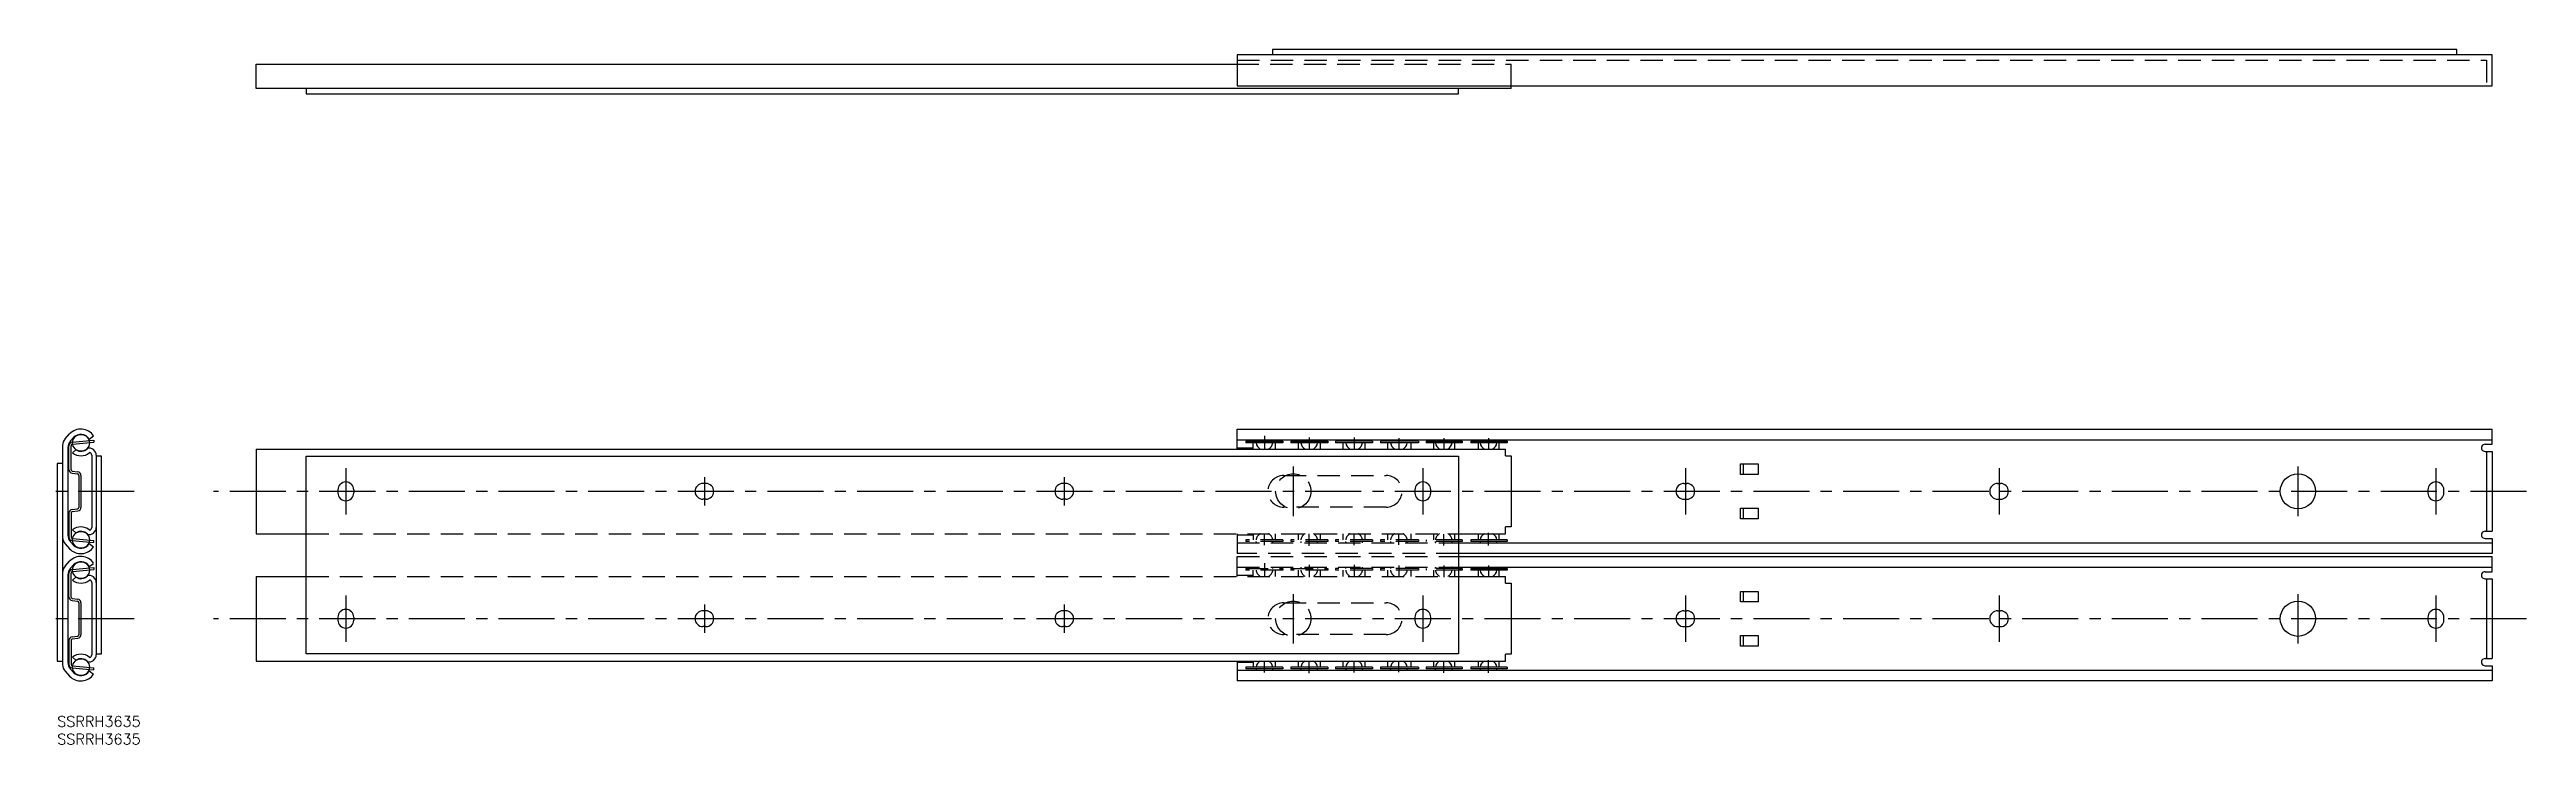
# Model space of a CAD drawing. Extents: x -2 to 700, y -8 to 189.
import ezdxf

# ---------------------------------------------------------------- set-up
doc = ezdxf.new("R2010")
doc.units = 0
doc.header["$LTSCALE"] = 0.5
doc.linetypes.add('CENTER', pattern=[50.8, 31.75, -6.35, 6.35, -6.35])
doc.linetypes.add('DASHED', pattern=[19.05, 12.7, -6.35])
for name, color, linetype in [('MSM_CENTER', 1, 'CENTER'), ('MSM_CONTINUOUS', 7, 'CONTINUOUS'), ('MSM_DASHED', 4, 'DASHED'), ('MSM_PART_NUMBER', 7, 'CONTINUOUS')]:
    doc.layers.add(name, color=color, linetype=linetype)
doc.styles.get("Standard").update_dxf_attribs({"font": 'txt.shx', "height": 3, "bigfont": 'bigfont.shx'})

# ---------------------------------------------------------------- blocks, each defined once
blk = doc.blocks.new('*U10')
at = {"layer": 'MSM_PART_NUMBER'}
blk.add_text('SSRRH3635', height=3, dxfattribs=at).set_placement((0, -3))
blk = doc.blocks.new('*U11')
at = {"layer": 'MSM_PART_NUMBER'}
blk.add_text('SSRRH3635', height=3, dxfattribs=at).set_placement((0, -8))

msp = doc.modelspace()

# ---------------------------------------------------------------- linework, layer by layer
at = {"layer": 'MSM_CENTER'}
for p, q in [((342.11, 79.45), (342.11, 75.49)), ((354.81, 78.98), (354.81, 75.49)), ((367.51, 78.98), (367.51, 75.49)), ((380.21, 78.82), (380.21, 75.49)), ((392.91, 78.82), (392.91, 75.49)), ((405.61, 78.82), (405.61, 75.49)), ((81.79, 70.31), (81.79, 57.19)), ((350.29, 70.75), (350.29, 56.75)), ((386.99, 70.31), (386.99, 57.19)), ((461.39, 70.31), (461.39, 57.19)), ((550.29, 70.31), (550.29, 57.19)), ((634.99, 70.75), (634.99, 56.75)), ((674.09, 70.31), (674.09, 57.19)), ((21.82, 63.75), (-2.18, 63.75)), ((699.75, 63.75), (44.25, 63.75)), ((183.39, 67.75), (183.39, 59.75)), ((285.39, 67.75), (285.39, 59.75)), ((342.11, 48.5), (342.11, 51.66)), ((354.81, 48.34), (354.81, 51.71)), ((367.51, 48.5), (367.51, 51.71)), ((380.21, 48.58), (380.21, 51.66)), ((392.91, 48.42), (392.91, 51.65)), ((405.61, 48.42), (405.61, 51.99)), ((342.11, 43.36), (342.11, 39.39)), ((354.81, 42.89), (354.81, 39.39)), ((367.51, 42.89), (367.51, 39.39)), ((380.21, 42.73), (380.21, 39.39)), ((392.91, 42.73), (392.91, 39.39)), ((405.61, 42.73), (405.61, 39.39)), ((81.79, 34.21), (81.79, 21.09)), ((183.39, 31.65), (183.39, 23.65)), ((285.39, 31.65), (285.39, 23.65)), ((350.29, 34.65), (350.29, 20.65)), ((386.99, 34.21), (386.99, 21.09)), ((461.39, 34.21), (461.39, 21.09)), ((550.29, 34.21), (550.29, 21.09)), ((634.99, 34.65), (634.99, 20.65)), ((674.09, 34.21), (674.09, 21.09)), ((21.82, 27.65), (-2.18, 27.65)), ((699.75, 27.65), (44.25, 27.65)), ((342.11, 12.4), (342.11, 15.56)), ((354.81, 12.25), (354.81, 15.62)), ((367.51, 12.4), (367.51, 15.62)), ((380.21, 12.48), (380.21, 15.56)), ((392.91, 12.33), (392.91, 15.56)), ((405.61, 12.33), (405.61, 15.89))]:
    msp.add_line(p, q, dxfattribs=at)
at = {"layer": 'MSM_CONTINUOUS'}
for p, q in [((56.39, 177.93), (56.39, 184.8)), ((56.39, 184.8), (334.19, 184.8)), ((689.99, 187.48), (334.39, 187.48)), ((334.39, 187.48), (334.39, 178.72)), ((679.99, 188.98), (344.39, 188.98)), ((344.39, 188.98), (344.39, 187.48)), ((679.99, 187.48), (679.99, 188.98)), ((689.99, 178.72), (689.99, 187.48)), ((411.99, 177.93), (56.39, 177.93)), ((70.59, 177.93), (70.59, 176.43)), ((70.59, 176.43), (397.14, 176.43)), ((334.39, 178.72), (689.99, 178.72)), ((397.14, 176.43), (397.14, 177.93)), ((411.99, 177.93), (411.99, 178.72)), ((2.24, 78.65), (3.51, 80.02)), ((3.77, 78.05), (4.63, 78.98)), ((4.24, 77.68), (10.27, 78.24)), ((4.29, 77.08), (10.33, 77.65)), ((9.06, 78.55), (10.3, 79.44)), ((10.33, 78.25), (10.33, 77.65)), ((334.39, 81.4), (689.99, 81.4)), ((334.39, 75.75), (334.39, 81.4)), ((334.39, 78.33), (689.99, 78.33)), ((336.86, 77.97), (347.36, 77.97)), ((336.86, 77.97), (336.86, 77.47)), ((347.36, 77.47), (336.86, 77.47)), ((338.89, 75.75), (338.89, 77.47)), ((345.28, 75.75), (345.28, 77.47)), ((347.36, 77.97), (347.36, 77.47)), ((349.56, 77.97), (360.06, 77.97)), ((349.56, 77.97), (349.56, 77.47)), ((360.06, 77.47), (349.56, 77.47)), ((351.63, 77.47), (351.63, 75.75)), ((357.98, 75.75), (357.98, 77.47)), ((360.06, 77.97), (360.06, 77.47)), ((372.76, 77.97), (362.26, 77.97)), ((362.26, 77.97), (362.26, 77.47)), ((372.76, 77.47), (362.26, 77.47)), ((364.33, 77.47), (364.33, 75.75)), ((370.68, 75.75), (370.68, 77.47)), ((372.76, 77.97), (372.76, 77.47)), ((385.74, 77.97), (374.96, 77.97)), ((374.96, 77.97), (374.96, 77.47)), ((385.74, 77.47), (374.96, 77.47)), ((377.03, 77.47), (377.03, 75.75)), ((383.66, 75.75), (383.66, 77.47)), ((385.74, 77.97), (385.74, 77.47)), ((387.94, 77.97), (398.16, 77.97)), ((387.94, 77.97), (387.94, 77.47)), ((398.16, 77.47), (387.94, 77.47)), ((390.01, 77.47), (390.01, 75.75)), ((396.08, 75.75), (396.08, 77.47)), ((398.16, 77.97), (398.16, 77.47)), ((400.64, 77.97), (410.86, 77.97)), ((400.64, 77.97), (400.64, 77.47)), ((410.86, 77.47), (400.64, 77.47)), ((402.71, 77.47), (402.71, 75.75)), ((408.5, 77.47), (408.5, 75.75)), ((410.86, 77.97), (410.86, 77.47)), ((689.99, 77.08), (689.99, 81.4)), ((1.5, 71.66), (0, 71.66)), ((0, 71.66), (0, 15.66)), ((1.5, 76.75), (1.5, 14.65)), ((3.02, 76.15), (3.02, 51.34)), ((3.33, 69.89), (3.33, 76.68)), ((3.93, 69.89), (3.93, 76.68)), ((4.34, 74.7), (5.31, 75.55)), ((9.78, 73.99), (9.78, 53.5)), ((11.05, 73.99), (11.05, 17.7)), ((12.55, 73.7), (11.05, 73.7)), ((12.55, 17.7), (12.55, 73.7)), ((56.39, 75.75), (410.44, 75.75)), ((56.39, 75.75), (56.39, 51.75)), ((70.59, 17.7), (70.59, 73.7)), ((70.59, 73.7), (397.14, 73.7)), ((334.39, 76.08), (338.89, 76.08)), ((397.14, 73.7), (397.14, 17.7)), ((410.44, 73.78), (410.44, 75.75)), ((410.44, 73.78), (411.99, 73.78)), ((411.99, 73.78), (411.99, 53.72)), ((476.99, 71.5), (481.99, 71.5)), ((476.99, 68.5), (476.99, 71.5)), ((477.74, 71.5), (477.74, 68.5)), ((481.99, 71.5), (481.99, 68.5)), ((688.05, 77.08), (689.99, 77.08)), ((688.05, 75.08), (689.99, 75.08)), ((688.44, 75.08), (688.44, 52.42)), ((689.99, 75.08), (689.99, 52.42)), ((1.5, 63.75), (1.5, 53.5)), ((4.19, 68.9), (5.79, 68.68)), ((4.27, 69.5), (5.87, 69.27)), ((6.13, 68.28), (6.13, 59.21)), ((6.73, 68.28), (6.73, 59.21)), ((11.05, 63.75), (11.05, 53.5)), ((79.54, 64.15), (79.54, 63.35)), ((84.04, 64.15), (84.04, 63.35)), ((183.79, 66), (182.99, 66)), ((285.79, 66), (284.99, 66)), ((384.74, 64.15), (384.74, 63.35)), ((389.24, 63.35), (389.24, 64.15)), ((460.99, 66), (461.79, 66)), ((481.99, 68.5), (476.99, 68.5)), ((549.89, 66), (550.69, 66)), ((671.84, 64.15), (671.84, 63.35)), ((676.34, 63.35), (676.34, 64.15)), ((3.33, 57.6), (3.33, 50.81)), ((3.93, 57.6), (3.93, 50.81)), ((4.19, 58.59), (5.79, 58.82)), ((4.27, 58), (5.87, 58.22)), ((183.79, 61.5), (182.99, 61.5)), ((285.79, 61.5), (284.99, 61.5)), ((460.99, 61.5), (461.79, 61.5)), ((476.99, 59), (481.99, 59)), ((476.99, 56), (476.99, 59)), ((477.74, 59), (477.74, 56)), ((481.99, 59), (481.99, 56)), ((549.89, 61.5), (550.69, 61.5)), ((3.77, 49.45), (4.63, 48.51)), ((4.24, 49.82), (10.27, 49.25)), ((4.29, 50.41), (10.33, 49.85)), ((4.34, 52.8), (5.31, 51.95)), ((10.33, 49.25), (10.33, 49.85)), ((56.39, 51.75), (70.59, 51.75)), ((397.14, 51.75), (410.44, 51.75)), ((398.16, 50.03), (397.14, 50.03)), ((398.16, 49.53), (397.14, 49.53)), ((397.14, 49.16), (689.99, 49.16)), ((398.16, 50.03), (398.16, 49.53)), ((410.86, 49.53), (400.63, 49.53)), ((400.64, 50.03), (400.64, 49.53)), ((410.86, 50.03), (400.64, 50.03)), ((402.71, 51.75), (402.71, 50.03)), ((408.5, 51.75), (408.5, 50.03)), ((410.44, 51.75), (410.44, 53.72)), ((411.99, 53.72), (410.44, 53.72)), ((410.86, 50.03), (410.86, 49.53)), ((481.99, 56), (476.99, 56)), ((688.05, 52.42), (689.99, 52.42)), ((688.05, 50.42), (689.99, 50.42)), ((689.99, 50.42), (689.99, 46.1)), ((2.24, 48.85), (3.51, 47.48)), ((2.24, 42.55), (3.51, 43.92)), ((3.77, 41.96), (4.63, 42.89)), ((4.24, 41.58), (10.27, 42.15)), ((9.06, 48.95), (10.3, 48.06)), ((9.06, 42.45), (10.3, 43.34)), ((10.33, 42.16), (10.33, 41.55)), ((689.99, 46.1), (397.14, 46.1)), ((397.14, 45.3), (689.99, 45.3)), ((397.14, 42.24), (689.99, 42.24)), ((689.99, 40.98), (689.99, 45.3)), ((3.02, 40.06), (3.02, 15.25)), ((3.33, 33.8), (3.33, 40.59)), ((3.93, 33.8), (3.93, 40.59)), ((4.29, 40.99), (10.33, 41.55)), ((4.34, 38.6), (5.31, 39.45)), ((9.78, 37.9), (9.78, 17.41)), ((56.39, 39.65), (70.59, 39.65)), ((56.39, 39.65), (56.39, 15.66)), ((398.16, 41.38), (397.12, 41.38)), ((397.14, 41.88), (398.16, 41.88)), ((397.14, 39.65), (410.44, 39.65)), ((398.16, 41.88), (398.16, 41.38)), ((400.64, 41.88), (410.86, 41.88)), ((400.64, 41.88), (400.64, 41.38)), ((410.86, 41.38), (400.64, 41.38)), ((402.71, 41.38), (402.71, 39.65)), ((408.5, 41.38), (408.5, 39.65)), ((410.44, 37.68), (410.44, 39.65)), ((410.44, 37.68), (411.99, 37.68)), ((410.86, 41.88), (410.86, 41.38)), ((411.99, 37.68), (411.99, 17.63)), ((476.99, 35.4), (481.99, 35.4)), ((476.99, 32.4), (476.99, 35.4)), ((477.74, 35.4), (477.74, 32.4)), ((481.99, 35.4), (481.99, 32.4)), ((688.05, 40.98), (689.99, 40.98)), ((688.05, 38.98), (689.99, 38.98)), ((688.44, 38.98), (688.44, 16.33)), ((689.99, 38.98), (689.99, 16.33)), ((4.19, 32.81), (5.79, 32.58)), ((4.27, 33.4), (5.87, 33.18)), ((6.13, 32.19), (6.13, 23.12)), ((6.73, 32.19), (6.73, 23.12)), ((183.79, 29.9), (182.99, 29.9)), ((285.79, 29.9), (284.99, 29.9)), ((460.99, 29.9), (461.79, 29.9)), ((481.99, 32.4), (476.99, 32.4)), ((549.89, 29.9), (550.69, 29.9)), ((1.5, 27.65), (1.5, 17.41)), ((3.33, 21.51), (3.33, 14.72)), ((3.93, 21.51), (3.93, 14.72)), ((4.19, 22.5), (5.79, 22.72)), ((4.27, 21.9), (5.87, 22.13)), ((11.05, 27.65), (11.05, 17.41)), ((79.54, 28.05), (79.54, 27.25)), ((84.04, 28.05), (84.04, 27.25)), ((183.79, 25.4), (182.99, 25.4)), ((285.79, 25.4), (284.99, 25.4)), ((384.74, 28.05), (384.74, 27.25)), ((389.24, 27.25), (389.24, 28.05)), ((460.99, 25.4), (461.79, 25.4)), ((476.99, 22.9), (481.99, 22.9)), ((476.99, 19.9), (476.99, 22.9)), ((477.74, 22.9), (477.74, 19.9)), ((481.99, 22.9), (481.99, 19.9)), ((549.89, 25.4), (550.69, 25.4)), ((671.84, 28.05), (671.84, 27.25)), ((676.34, 27.25), (676.34, 28.05)), ((0, 15.66), (1.5, 15.66)), ((4.29, 14.32), (10.33, 13.75)), ((4.34, 16.7), (5.31, 15.85)), ((11.05, 17.7), (12.55, 17.7)), ((56.39, 15.66), (410.44, 15.66)), ((397.14, 17.7), (70.59, 17.7)), ((334.39, 15.66), (334.39, 10)), ((334.39, 15.33), (338.89, 15.33)), ((338.89, 15.66), (338.89, 13.93)), ((345.28, 13.93), (345.28, 15.66)), ((351.63, 15.66), (351.63, 13.93)), ((357.98, 13.93), (357.98, 15.66)), ((364.33, 15.66), (364.33, 13.93)), ((370.68, 13.93), (370.68, 15.66)), ((377.03, 15.66), (377.03, 13.93)), ((383.66, 13.93), (383.66, 15.66)), ((390.01, 15.66), (390.01, 13.93)), ((396.08, 13.93), (396.08, 15.66)), ((402.71, 15.66), (402.71, 13.93)), ((408.5, 15.66), (408.5, 13.93)), ((410.44, 15.66), (410.44, 17.63)), ((411.99, 17.63), (410.44, 17.63)), ((481.99, 19.9), (476.99, 19.9)), ((688.05, 16.33), (689.99, 16.33)), ((688.05, 14.33), (689.99, 14.33)), ((689.99, 14.33), (689.99, 10)), ((2.24, 12.75), (3.51, 11.38)), ((3.77, 13.35), (4.63, 12.42)), ((4.24, 13.72), (10.27, 13.16)), ((9.06, 12.85), (10.3, 11.96)), ((10.33, 13.15), (10.33, 13.75)), ((334.39, 13.07), (689.99, 13.07)), ((689.99, 10), (334.39, 10)), ((336.86, 13.93), (336.86, 13.43)), ((347.36, 13.93), (336.86, 13.93)), ((347.36, 13.43), (336.86, 13.43)), ((347.36, 13.93), (347.36, 13.43)), ((349.56, 13.93), (349.56, 13.43)), ((360.06, 13.93), (349.56, 13.93)), ((360.06, 13.43), (349.56, 13.43)), ((360.06, 13.93), (360.06, 13.43)), ((362.26, 13.93), (362.26, 13.43)), ((372.76, 13.93), (362.26, 13.93)), ((372.76, 13.43), (362.26, 13.43)), ((372.76, 13.93), (372.76, 13.43)), ((374.96, 13.93), (374.96, 13.43)), ((385.74, 13.93), (374.96, 13.93)), ((385.74, 13.43), (374.96, 13.43)), ((385.74, 13.93), (385.74, 13.43)), ((398.16, 13.43), (387.93, 13.43)), ((387.94, 13.93), (387.94, 13.43)), ((398.16, 13.93), (387.94, 13.93)), ((398.16, 13.93), (398.16, 13.43)), ((410.86, 13.43), (400.63, 13.43)), ((400.64, 13.93), (400.64, 13.43)), ((410.86, 13.93), (400.64, 13.93)), ((410.86, 13.93), (410.86, 13.43))]:
    msp.add_line(p, q, dxfattribs=at)
for centre, radius in [((6.73, 77.5), 2.38), ((634.99, 63.75), 5), ((6.73, 50), 2.38), ((6.73, 41.4), 2.38), ((634.99, 27.65), 5), ((6.73, 13.91), 2.38)]:
    msp.add_circle(centre, radius, dxfattribs=at)
for centre, radius, start, end in [((4.29, 76.75), 2.79, 137.2012, 179.9998), ((5.81, 76.15), 2.79, 137.19641, 180.00469), ((4.33, 76.68), 1, 95.3513, 179.9995), ((6.68, 77.08), 4.32, 33.07207, 137.1988), ((6.68, 77.08), 2.8, 31.64973, 137.2015), ((342.11, 77.84), 2.4, 168.2886, 176.95356), ((342.11, 77.84), 2.4, 188.92769, 240.85383), ((342.11, 77.84), 2.4, 299.14617, 351.07231), ((342.11, 77.84), 2.4, 3.04644, 11.7114), ((354.81, 77.84), 2.4, 168.2886, 176.95356), ((354.81, 77.84), 2.4, 188.92769, 240.85383), ((354.81, 77.84), 2.4, 299.14617, 351.07231), ((354.81, 77.84), 2.4, 3.04644, 11.7114), ((367.51, 77.84), 2.4, 168.2886, 176.95356), ((367.51, 77.84), 2.4, 188.92769, 240.85383), ((367.51, 77.84), 2.4, 299.14617, 351.07231), ((367.51, 77.84), 2.4, 3.04644, 11.7114), ((380.21, 77.84), 2.4, 168.2886, 176.95356), ((380.21, 77.84), 2.4, 188.92769, 240.85383), ((380.21, 77.84), 2.4, 299.14617, 351.07231), ((380.21, 77.84), 2.4, 3.04644, 11.7114), ((392.91, 77.84), 2.4, 168.2886, 176.95356), ((392.91, 77.84), 2.4, 188.92769, 240.85383), ((392.91, 77.84), 2.4, 299.14617, 351.07231), ((392.91, 77.84), 2.4, 3.04644, 11.7114), ((405.61, 77.84), 2.4, 168.2886, 176.95356), ((405.61, 77.84), 2.4, 188.92769, 240.85383), ((405.61, 77.84), 2.4, 299.14617, 351.07231), ((405.61, 77.84), 2.4, 3.04644, 11.7114), ((4.33, 76.68), 0.4, 95.3574, 179.9987), ((6.73, 77.5), 3.68, 229.50217, 310.91789), ((6.73, 77.5), 2.41, 233.9299, 319.4979), ((9.05, 73.99), 2, 0, 104.10787), ((9.05, 73.99), 0.73, 0.01475, 82.89588), ((687.99, 76.08), 1, 86.12185, 273.87815), ((4.33, 69.89), 1, 180, 261.874), ((4.33, 69.89), 0.4, 179.9987, 261.8926), ((5.73, 68.28), 0.4, 0.0013, 81.893), ((5.73, 68.28), 1, 0, 81.8732), ((81.79, 64.15), 2.25, 0, 180), ((81.79, 63.35), 2.25, 180, 0), ((182.99, 63.75), 2.25, 90, 270), ((183.79, 63.75), 2.25, 270, 90), ((284.99, 63.75), 2.25, 90, 270), ((285.79, 63.75), 2.25, 270, 90), ((386.99, 64.15), 2.25, 0, 180), ((386.99, 63.35), 2.25, 180, 0), ((460.99, 63.75), 2.25, 90, 270), ((461.79, 63.75), 2.25, 270, 90), ((549.89, 63.75), 2.25, 90, 270), ((550.69, 63.75), 2.25, 270, 90), ((674.09, 64.15), 2.25, 0, 180), ((674.09, 63.35), 2.25, 180, 0), ((4.33, 57.6), 1, 98.126, 179.9995), ((4.33, 57.6), 0.4, 98.1052, 179.9987), ((5.73, 59.21), 0.4, 278.1054, 0.0013), ((5.73, 59.21), 1, 278.1263, 0.0005), ((4.29, 50.74), 2.79, 180, 222.8005), ((5.81, 51.34), 2.79, 180, 222.8006), ((4.33, 50.81), 1, 180, 264.6491), ((4.33, 50.81), 0.4, 179.9987, 264.6401), ((6.73, 50), 3.68, 49.08109, 130.4979), ((6.73, 50), 2.41, 40.5045, 126.0686), ((9.05, 53.5), 2, 255.88972, 0.0003), ((9.05, 53.5), 0.73, 277.1083, 0.0007), ((405.61, 49.65), 2.4, 183.04647, 191.7834), ((405.61, 49.65), 2.4, 119.14618, 171.07233), ((405.61, 49.65), 2.4, 8.92767, 60.85382), ((405.61, 49.65), 2.4, 348.2166, 356.95353), ((687.99, 51.42), 1, 86.12185, 273.87815), ((4.29, 40.66), 2.79, 137.2012, 179.9998), ((6.68, 50.41), 4.32, 222.8007, 326.9282), ((6.68, 40.99), 4.32, 33.07207, 137.1988), ((6.68, 50.41), 2.8, 222.7998, 328.35219), ((6.68, 40.99), 2.8, 31.64973, 137.2015), ((405.61, 41.75), 2.4, 168.2886, 176.95356), ((405.61, 41.75), 2.4, 3.04644, 11.7114), ((5.81, 40.06), 2.79, 137.19641, 180.00469), ((4.33, 40.59), 1, 95.3513, 179.9995), ((4.33, 40.59), 0.4, 95.3574, 179.9987), ((6.73, 41.4), 3.68, 229.50217, 310.91789), ((6.73, 41.4), 2.41, 233.9299, 319.4979), ((9.05, 37.9), 2, 0, 104.10787), ((9.05, 37.9), 0.73, 0.01475, 82.89588), ((405.61, 41.75), 2.4, 188.92769, 240.85383), ((405.61, 41.75), 2.4, 299.14617, 351.07231), ((687.99, 39.98), 1, 86.12185, 273.87815), ((4.33, 33.8), 1, 180, 261.874), ((4.33, 33.8), 0.4, 179.9987, 261.8926), ((5.73, 32.19), 0.4, 0.0013, 81.893), ((5.73, 32.19), 1, 0, 81.8732), ((81.79, 28.05), 2.25, 0, 180), ((182.99, 27.65), 2.25, 90, 270), ((183.79, 27.65), 2.25, 270, 90), ((284.99, 27.65), 2.25, 90, 270), ((285.79, 27.65), 2.25, 270, 90), ((386.99, 28.05), 2.25, 0, 180), ((460.99, 27.65), 2.25, 90, 270), ((461.79, 27.65), 2.25, 270, 90), ((549.89, 27.65), 2.25, 90, 270), ((550.69, 27.65), 2.25, 270, 90), ((674.09, 28.05), 2.25, 0, 180), ((4.33, 21.51), 1, 98.126, 179.9995), ((4.33, 21.51), 0.4, 98.1052, 179.9987), ((5.73, 23.12), 0.4, 278.1054, 0.0013), ((5.73, 23.12), 1, 278.1263, 0.0005), ((81.79, 27.25), 2.25, 180, 0), ((386.99, 27.25), 2.25, 180, 0), ((674.09, 27.25), 2.25, 180, 0), ((4.29, 14.65), 2.79, 180, 222.8005), ((5.81, 15.25), 2.79, 180, 222.8006), ((4.33, 14.72), 1, 180, 264.6491), ((4.33, 14.72), 0.4, 179.9987, 264.6401), ((6.73, 13.91), 3.68, 49.08109, 130.4979), ((6.73, 13.91), 2.41, 40.5045, 126.0686), ((9.05, 17.41), 2, 255.88972, 0.0003), ((9.05, 17.41), 0.73, 277.1083, 0.0007), ((342.11, 13.56), 2.4, 119.14618, 171.07233), ((342.11, 13.56), 2.4, 8.92767, 60.85382), ((354.81, 13.56), 2.4, 119.14618, 171.07233), ((354.81, 13.56), 2.4, 8.92767, 60.85382), ((367.51, 13.56), 2.4, 119.14618, 171.07233), ((367.51, 13.56), 2.4, 8.92767, 60.85382), ((380.21, 13.56), 2.4, 119.14618, 171.07233), ((380.21, 13.56), 2.4, 8.92767, 60.85382), ((392.91, 13.56), 2.4, 119.14618, 171.07233), ((392.91, 13.56), 2.4, 8.92767, 60.85382), ((405.61, 13.56), 2.4, 119.14618, 171.07233), ((405.61, 13.56), 2.4, 8.92767, 60.85382), ((687.99, 15.33), 1, 86.12185, 273.87815), ((6.68, 14.32), 4.32, 222.8007, 326.9282), ((6.68, 14.32), 2.8, 222.7998, 328.35219), ((342.11, 13.56), 2.4, 183.04647, 191.7834), ((342.11, 13.56), 2.4, 348.2166, 356.95353), ((354.81, 13.56), 2.4, 183.04647, 191.7834), ((354.81, 13.56), 2.4, 348.2166, 356.95353), ((367.51, 13.56), 2.4, 183.04647, 191.7834), ((367.51, 13.56), 2.4, 348.2166, 356.95353), ((380.21, 13.56), 2.4, 183.04647, 191.7834), ((380.21, 13.56), 2.4, 348.2166, 356.95353), ((392.91, 13.56), 2.4, 183.04647, 191.7834), ((392.91, 13.56), 2.4, 348.2166, 356.95353), ((405.61, 13.56), 2.4, 183.04647, 191.7834), ((405.61, 13.56), 2.4, 348.2166, 356.95353)]:
    msp.add_arc(centre, radius, start, end, dxfattribs=at)
at = {"layer": 'MSM_DASHED'}
for p, q in [((334.19, 184.8), (411.99, 184.8)), ((334.39, 185.96), (688.44, 185.96)), ((411.99, 178.72), (411.99, 184.8)), ((688.44, 185.96), (688.44, 178.72)), ((347.59, 68.25), (376.59, 68.25)), ((376.59, 59.25), (347.59, 59.25)), ((70.59, 51.75), (397.14, 51.75)), ((334.39, 51.75), (334.39, 46.1)), ((334.39, 51.42), (338.89, 51.42)), ((334.39, 49.16), (397.14, 49.16)), ((336.86, 50.03), (336.86, 49.53)), ((347.36, 50.03), (336.86, 50.03)), ((347.36, 49.53), (336.86, 49.53)), ((338.89, 51.75), (338.89, 50.03)), ((345.28, 50.03), (345.28, 51.75)), ((347.36, 50.03), (347.36, 49.53)), ((349.56, 50.03), (349.56, 49.53)), ((360.06, 50.03), (349.56, 50.03)), ((360.06, 49.53), (349.56, 49.53)), ((351.63, 51.75), (351.63, 50.03)), ((357.98, 50.03), (357.98, 51.75)), ((360.06, 50.03), (360.06, 49.53)), ((362.26, 50.03), (362.26, 49.53)), ((372.76, 50.03), (362.26, 50.03)), ((372.76, 49.53), (362.26, 49.53)), ((364.33, 51.75), (364.33, 50.03)), ((370.68, 50.03), (370.68, 51.75)), ((372.76, 50.03), (372.76, 49.53)), ((374.96, 50.03), (374.96, 49.53)), ((385.74, 50.03), (374.96, 50.03)), ((385.74, 49.53), (374.96, 49.53)), ((377.03, 51.75), (377.03, 50.03)), ((383.66, 50.03), (383.66, 51.75)), ((385.74, 50.03), (385.74, 49.53)), ((387.94, 50.03), (387.94, 49.53)), ((397.14, 50.03), (387.94, 50.03)), ((397.14, 49.53), (387.94, 49.53)), ((390.01, 51.75), (390.01, 50.03)), ((396.08, 50.03), (396.08, 51.75)), ((397.14, 46.1), (334.39, 46.1)), ((334.39, 45.3), (397.14, 45.3)), ((334.39, 39.65), (334.39, 45.3)), ((334.39, 42.24), (397.14, 42.24)), ((70.59, 39.65), (397.14, 39.65)), ((334.39, 39.98), (338.89, 39.98)), ((336.86, 41.88), (347.36, 41.88)), ((336.86, 41.88), (336.86, 41.38)), ((347.36, 41.38), (336.86, 41.38)), ((338.89, 39.65), (338.89, 41.38)), ((345.28, 39.65), (345.28, 41.38)), ((347.36, 41.88), (347.36, 41.38)), ((349.56, 41.88), (360.06, 41.88)), ((349.56, 41.88), (349.56, 41.38)), ((360.06, 41.38), (349.56, 41.38)), ((351.63, 41.38), (351.63, 39.65)), ((357.98, 39.65), (357.98, 41.38)), ((360.06, 41.88), (360.06, 41.38)), ((372.76, 41.88), (362.26, 41.88)), ((362.26, 41.88), (362.26, 41.38)), ((372.76, 41.38), (362.26, 41.38)), ((364.33, 41.38), (364.33, 39.65)), ((370.68, 39.65), (370.68, 41.38)), ((372.76, 41.88), (372.76, 41.38)), ((385.74, 41.88), (374.96, 41.88)), ((374.96, 41.88), (374.96, 41.38)), ((385.74, 41.38), (374.96, 41.38)), ((377.03, 41.38), (377.03, 39.65)), ((383.66, 39.65), (383.66, 41.38)), ((385.74, 41.88), (385.74, 41.38)), ((397.14, 41.88), (387.94, 41.88)), ((387.94, 41.88), (387.94, 41.38)), ((397.14, 41.38), (387.94, 41.38)), ((390.01, 41.38), (390.01, 39.65)), ((396.08, 39.65), (396.08, 41.38)), ((347.59, 32.15), (376.59, 32.15)), ((376.59, 23.15), (347.59, 23.15))]:
    msp.add_line(p, q, dxfattribs=at)
for centre in [(350.29, 63.75), (350.29, 27.65)]:
    msp.add_circle(centre, 5, dxfattribs=at)
for centre, radius, start, end in [((347.59, 63.75), 4.5, 90, 270), ((376.59, 63.75), 4.5, 270, 90), ((342.11, 49.65), 2.4, 183.04647, 191.7834), ((342.11, 49.65), 2.4, 119.14618, 171.07233), ((342.11, 49.65), 2.4, 8.92767, 60.85382), ((342.11, 49.65), 2.4, 348.2166, 356.95353), ((354.81, 49.65), 2.4, 183.04647, 191.7834), ((354.81, 49.65), 2.4, 119.14618, 171.07233), ((354.81, 49.65), 2.4, 8.92767, 60.85382), ((354.81, 49.65), 2.4, 348.2166, 356.95353), ((367.51, 49.65), 2.4, 183.04647, 191.7834), ((367.51, 49.65), 2.4, 119.14618, 171.07233), ((367.51, 49.65), 2.4, 8.92767, 60.85382), ((367.51, 49.65), 2.4, 348.2166, 356.95353), ((380.21, 49.65), 2.4, 183.04647, 191.7834), ((380.21, 49.65), 2.4, 119.14618, 171.07233), ((380.21, 49.65), 2.4, 8.92767, 60.85382), ((380.21, 49.65), 2.4, 348.2166, 356.95353), ((392.91, 49.65), 2.4, 183.04647, 191.7834), ((392.91, 49.65), 2.4, 119.14618, 171.07233), ((392.91, 49.65), 2.4, 8.92767, 60.85382), ((392.91, 49.65), 2.4, 348.2166, 356.95353), ((342.11, 41.75), 2.4, 168.2886, 176.95356), ((342.11, 41.75), 2.4, 3.04644, 11.7114), ((354.81, 41.75), 2.4, 168.2886, 176.95356), ((354.81, 41.75), 2.4, 3.04644, 11.7114), ((367.51, 41.75), 2.4, 168.2886, 176.95356), ((367.51, 41.75), 2.4, 3.04644, 11.7114), ((380.21, 41.75), 2.4, 168.2886, 176.95356), ((380.21, 41.75), 2.4, 3.04644, 11.7114), ((392.91, 41.75), 2.4, 168.2886, 176.95356), ((392.91, 41.75), 2.4, 3.04644, 11.7114), ((342.11, 41.75), 2.4, 188.92769, 240.85383), ((342.11, 41.75), 2.4, 299.14617, 351.07231), ((354.81, 41.75), 2.4, 188.92769, 240.85383), ((354.81, 41.75), 2.4, 299.14617, 351.07231), ((367.51, 41.75), 2.4, 188.92769, 240.85383), ((367.51, 41.75), 2.4, 299.14617, 351.07231), ((380.21, 41.75), 2.4, 188.92769, 240.85383), ((380.21, 41.75), 2.4, 299.14617, 351.07231), ((392.91, 41.75), 2.4, 188.92769, 240.85383), ((392.91, 41.75), 2.4, 299.14617, 351.07231), ((347.59, 27.65), 4.5, 90, 270), ((376.59, 27.65), 4.5, 270, 90)]:
    msp.add_arc(centre, radius, start, end, dxfattribs=at)

# ---------------------------------------------------------------- block references
at = {"layer": 'MSM_CONTINUOUS'}
for name in ['*U10', '*U11']:
    msp.add_blockref(name, (0, 0), dxfattribs=at)

doc.saveas('drawing.dxf')
